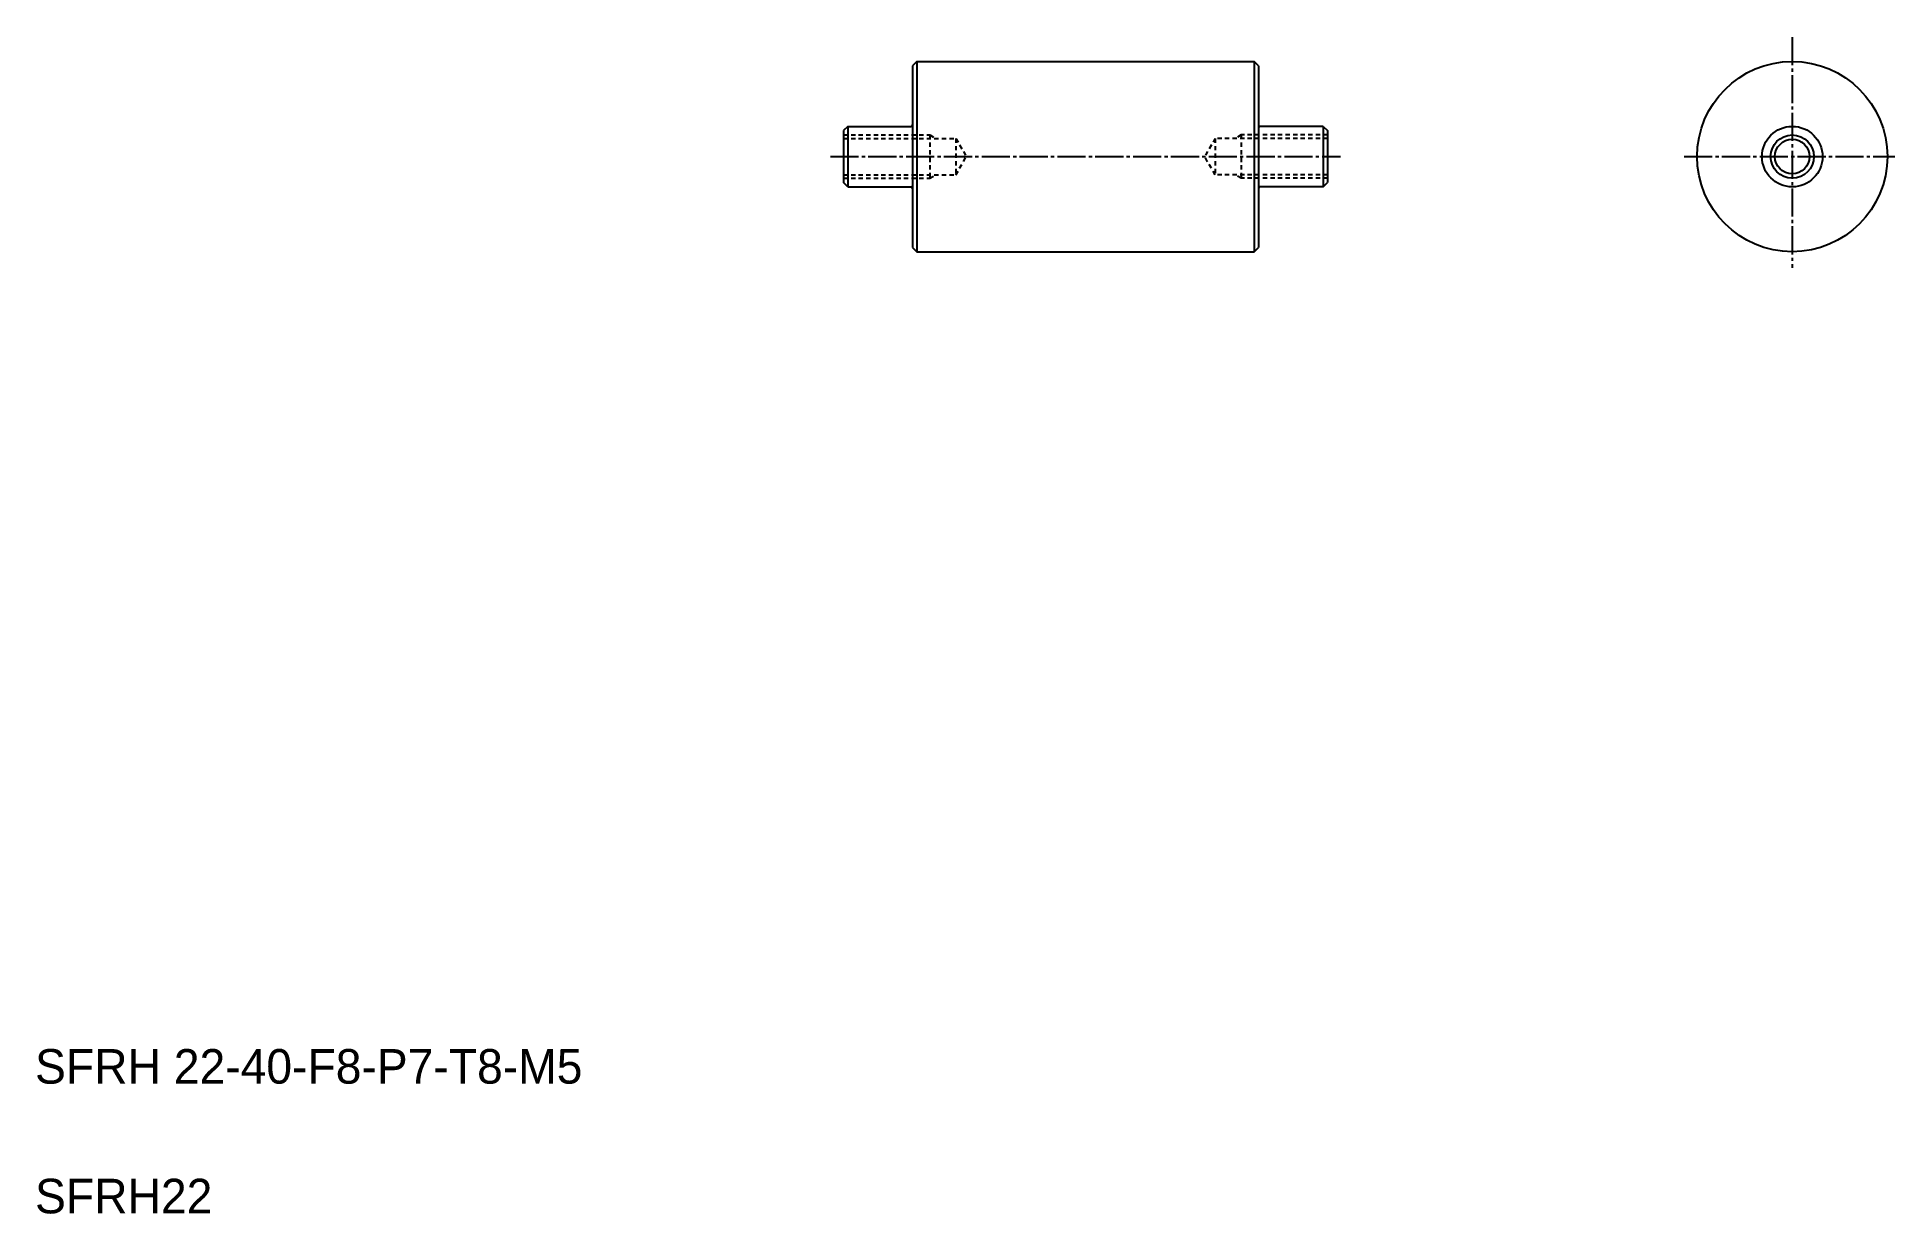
# Model space of a CAD drawing. Extents: x 10 to 225, y 10 to 146.
import ezdxf

# ---------------------------------------------------------------- set-up
doc = ezdxf.new("R2010")
doc.units = 0
doc.header["$LTSCALE"] = 0.25
doc.linetypes.add('CENTER', pattern=[17.5, 13, -1.5, 1.5, -1.5])
doc.linetypes.add('DASHED', pattern=[3.5, 2, -1.5])
doc.layers.get('0').update_dxf_attribs({"linetype": 'CONTINUOUS'})
doc.layers.add('CENTER', color=1, linetype='CENTER')
doc.styles.get("Standard").update_dxf_attribs({"font": 'txt', "height": 3.2})

msp = doc.modelspace()

# ---------------------------------------------------------------- linework, layer by layer
at = {"color": 7, "linetype": 'CONTINUOUS'}
for p, q in [((112, 143.22), (111.5, 142.72)), ((111.5, 142.72), (111.5, 121.72)), ((112, 143.22), (112, 121.22)), ((112, 143.22), (151, 143.22)), ((151, 143.22), (151, 121.22)), ((151.5, 142.72), (151, 143.22)), ((151.5, 142.72), (151.5, 121.72)), ((104, 135.72), (103.5, 135.22)), ((104, 135.72), (104, 128.72)), ((104, 135.72), (111.3, 135.72)), ((159, 135.72), (151.7, 135.72)), ((159, 135.72), (159.5, 135.22)), ((159, 135.72), (159, 128.72)), ((103.5, 135.22), (103.5, 129.22)), ((159.5, 135.22), (159.5, 129.22)), ((104, 128.72), (103.5, 129.22)), ((159, 128.72), (159.5, 129.22)), ((104, 128.72), (111.3, 128.72)), ((159, 128.72), (151.7, 128.72)), ((111.5, 121.72), (112, 121.22)), ((112, 121.22), (151, 121.22)), ((151, 121.22), (151.5, 121.72))]:
    msp.add_line(p, q, dxfattribs=at)
at = {"color": 3, "linetype": 'DASHED'}
for p, q in [((103.5, 134.72), (113.5, 134.72)), ((103.5, 134.32), (116.5, 134.32)), ((113.5, 134.72), (113.5, 129.72)), ((113.5, 134.72), (114.1, 134.37)), ((116.5, 134.32), (117.71, 132.22)), ((116.5, 134.32), (116.5, 130.12)), ((146.5, 134.32), (145.28, 132.22)), ((146.5, 134.32), (146.5, 130.12)), ((159.5, 134.32), (146.5, 134.32)), ((149.5, 134.72), (148.89, 134.37)), ((149.5, 134.72), (149.5, 129.72)), ((159.5, 134.72), (149.5, 134.72)), ((116.5, 130.12), (117.71, 132.22)), ((146.5, 130.12), (145.28, 132.22)), ((103.5, 130.12), (116.5, 130.12)), ((103.5, 129.72), (113.5, 129.72)), ((113.5, 129.72), (114.1, 130.07)), ((159.5, 130.12), (146.5, 130.12)), ((149.5, 129.72), (148.89, 130.07)), ((159.5, 129.72), (149.5, 129.72))]:
    msp.add_line(p, q, dxfattribs=at)
at = {"color": 7, "linetype": 'CONTINUOUS'}
for radius in [11, 3.5]:
    msp.add_circle((213.24, 132.22), radius, dxfattribs=at)
at = {"color": 3, "linetype": 'CONTINUOUS'}
for radius in [2.5, 2]:
    msp.add_circle((213.24, 132.22), radius, dxfattribs=at)
at = {"color": 7, "linetype": 'CONTINUOUS'}
for centre, start, end in [((111.3, 135.92), 270, 0), ((151.7, 135.92), 180, 270), ((111.3, 128.52), 0, 90), ((151.7, 128.52), 90, 180)]:
    msp.add_arc(centre, 0.2, start, end, dxfattribs=at)
at = {"layer": 'CENTER', "color": 1, "linetype": 'CENTER'}
for p, q in [((213.24, 146.03), (213.24, 119.37)), ((102, 132.22), (161, 132.22)), ((200.73, 132.22), (225.1, 132.22))]:
    msp.add_line(p, q, dxfattribs=at)

# ---------------------------------------------------------------- texts
at = {"color": 7, "linetype": 'CONTINUOUS'}
for s, p in [('SFRH 22-40-F8-P7-T8-M5', (10, 25)), ('SFRH22', (10, 10))]:
    msp.add_text(s, height=4, dxfattribs=at).set_placement(p)

doc.saveas('drawing.dxf')
